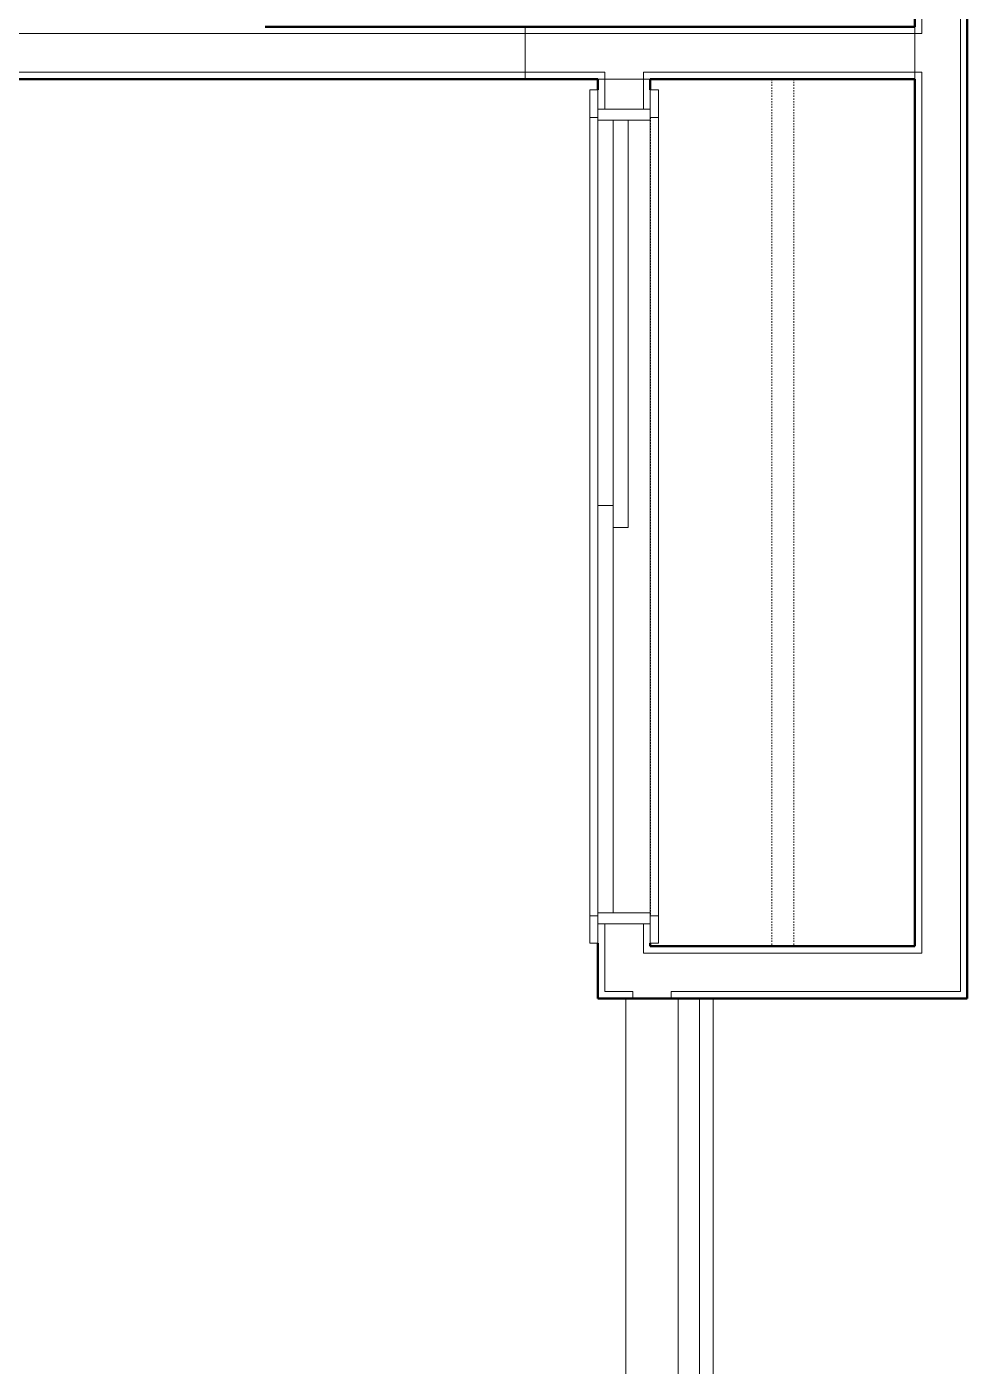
# Model space of a CAD drawing. Header units: inches. Extents: x -4235 to -464, y 9767 to 12347.
# Drawn here: x -3330.1 to -3244.7, y 10529.9 to 10651.5 of the extents above; entities that cross this region are included whole.
import ezdxf

# ---------------------------------------------------------------- set-up
doc = ezdxf.new("R2010")
doc.units = ezdxf.units.IN
doc.header["$MEASUREMENT"] = 0
doc.linetypes.add('Dash', pattern=[0.25, 0.125, -0.125])
for name, color, linetype, lineweight in [('0-1', 7, 'Continuous', 5), ('0-2', 10, 'Continuous', 9), ('A-DOOR-1', 10, 'Continuous', 9), ('A-DOOR-3', 254, 'Continuous', 9), ('A-DOOR-4', 7, 'Continuous', 50), ('A-DOOR-FRAM-1', 10, 'Continuous', 9), ('A-WALL-1', 7, 'Continuous', 50), ('A-WALL-2', 250, 'Continuous', 13), ('A-WALL-3', 10, 'Continuous', 9), ('A-WALL-4', 254, 'Continuous', 9), ('Q-CASE-HDLN-1', 10, 'Dash', 9), ('Q-CASE-HDLN-2', 254, 'Dash', 9)]:
    doc.layers.add(name, color=color, linetype=linetype, lineweight=lineweight)

# ---------------------------------------------------------------- blocks, each defined once
blk = doc.blocks.new('SLIDING - FLUSH - 6-0 x 6-8-3203587-BACKGROUND - RCP - 3RD FLOOR')
at = {"layer": 'A-DOOR-1'}
for p, q in [((-38.75, 2.25), (-38.75, 3)), ((-36.25, 3), (-38.75, 3)), ((36.25, 3), (-36.25, 3)), ((-36.25, 3), (-36.25, 2.25)), ((36.25, 2.25), (36.25, 3)), ((36.25, 3), (38.75, 3)), ((38.75, 3), (38.75, 2.25)), ((-38.75, 2.25), (-36.25, 2.25)), ((1, 2.25), (-36, 2.25)), ((-36, 2.25), (-36, 0.875)), ((1, 2.25), (1, 0.875)), ((38.75, 2.25), (36.25, 2.25)), ((-36, 0.875), (1, 0.875)), ((36, 0.875), (-1, 0.875)), ((-1, 0.875), (-1, -0.5)), ((36, 0.875), (36, -0.5)), ((-1, -0.5), (36, -0.5)), ((-38.75, -3.25), (-38.75, -2.5)), ((-36.25, -2.5), (-38.75, -2.5)), ((-38.75, -3.25), (-36.25, -3.25)), ((-36.25, -2.5), (-36.25, -3.25)), ((-36.25, -3.25), (36.25, -3.25)), ((36.25, -2.5), (38.75, -2.5)), ((36.25, -3.25), (36.25, -2.5)), ((38.75, -3.25), (36.25, -3.25)), ((38.75, -2.5), (38.75, -3.25))]:
    blk.add_line(p, q, dxfattribs=at)
at = {"layer": 'A-DOOR-FRAM-1'}
for p, q in [((-36, 2.25), (-37, 2.25)), ((-37, -2.5), (-37, 2.25)), ((-36, 2.25), (-36, -2.5)), ((36, 2.25), (1, 2.25)), ((36, -2.5), (36, 2.25)), ((36, 2.25), (37, 2.25)), ((37, 2.25), (37, -2.5)), ((-37, -2.5), (-36, -2.5)), ((-36, -2.5), (36, -2.5)), ((37, -2.5), (36, -2.5))]:
    blk.add_line(p, q, dxfattribs=at)
blk = doc.blocks.new('BARN - FLUSH - 3-0 x 7-0 BARN DOOR-V109-BACKGROUND - RCP - 3RD FLOOR')
at = {"layer": 'A-DOOR-1'}
for p, q in [((-57, -4.32), (-60, -4.32)), ((-60, -4.32), (-60, -4.95)), ((-57, -5.82), (-57, -4.07)), ((-57, -4.07), (-21, -4.07)), ((-21, -4.07), (-21, -5.82)), ((18, -4.32), (-21, -4.32)), ((18, -4.34), (18, -4.95)), ((-60, -4.95), (-60, -5.57)), ((-60, -5.57), (-57, -5.57)), ((-21, -5.82), (-57, -5.82)), ((-21, -5.57), (18, -5.57)), ((18, -4.95), (18, -5.55))]:
    blk.add_line(p, q, dxfattribs=at)
at = {"layer": 'A-DOOR-3'}
for p, q in [((18, -4.95), (18, -4.32)), ((18, -5.57), (18, -4.95))]:
    blk.add_line(p, q, dxfattribs=at)
at = {"layer": 'A-DOOR-4'}
for p, q in [((-56, -6), (-56, -5.82)), ((-54.5, -6), (-56, -6)), ((-54.5, -5.82), (-54.5, -6)), ((-23.5, -6), (-23.5, -5.82)), ((-22, -6), (-23.5, -6)), ((-22, -5.82), (-22, -6))]:
    blk.add_line(p, q, dxfattribs=at)
blk = doc.blocks.new('OD_CW_Closet - OD_CW_Closet-3242987-BACKGROUND - RCP - 3RD FLOOR')
at = {"layer": 'Q-CASE-HDLN-1'}
for p, q in [((0.74, 13), (79.49, 13)), ((0.74, 11), (79.49, 11)), ((0.74, 0), (1.73, 0)), ((4.23, 0), (76.73, 0)), ((79.23, 0), (79.49, 0))]:
    blk.add_line(p, q, dxfattribs=at)
at = {"layer": 'Q-CASE-HDLN-2'}
for p, q in [((79.49, 24), (0.74, 24)), ((0.74, 24), (0.74, 0)), ((79.49, 0), (79.49, 24))]:
    blk.add_line(p, q, dxfattribs=at)
blk = doc.blocks.new('CTR - 1st Phase - Unit Layouts_rvt-1-BACKGROUND - RCP - 3RD FLOOR')
at = {"layer": 'A-WALL-1'}
for p, q in [((-3249.45, 10651.54), (-3249.45, 10673.55)), ((-3244.7, 10673.55), (-3244.7, 10568.04)), ((-3308.42, 10651.54), (-3249.45, 10651.54)), ((-3278.22, 10646.79), (-3402.3, 10646.79)), ((-3278.22, 10645.8), (-3278.22, 10646.79)), ((-3273.47, 10646.79), (-3273.47, 10645.8)), ((-3249.45, 10646.79), (-3273.47, 10646.79)), ((-3249.45, 10568.04), (-3249.45, 10646.79)), ((-3278.22, 10563.29), (-3278.22, 10568.3)), ((-3273.47, 10568.3), (-3273.47, 10568.04)), ((-3273.47, 10568.04), (-3249.45, 10568.04)), ((-3244.7, 10568.04), (-3244.7, 10563.91)), ((-3244.7, 10563.91), (-3244.7, 10563.29)), ((-3277.6, 10563.29), (-3278.22, 10563.29)), ((-3273.47, 10563.29), (-3277.6, 10563.29)), ((-3244.7, 10563.29), (-3273.47, 10563.29))]:
    blk.add_line(p, q, dxfattribs=at)
at = {"layer": 'A-WALL-2'}
for p, q in [((-3248.82, 10672.93), (-3248.82, 10650.92)), ((-3245.32, 10672.93), (-3245.32, 10568.04)), ((-3401.67, 10650.92), (-3249.45, 10650.92)), ((-3249.45, 10650.92), (-3248.82, 10650.92)), ((-3401.67, 10647.42), (-3277.6, 10647.42)), ((-3277.6, 10646.79), (-3277.6, 10647.42)), ((-3274.1, 10646.79), (-3274.1, 10647.42)), ((-3274.1, 10647.42), (-3249.45, 10647.42)), ((-3249.45, 10647.42), (-3248.82, 10647.42)), ((-3248.82, 10647.42), (-3248.82, 10568.04)), ((-3277.6, 10644.05), (-3277.6, 10646.79)), ((-3274.1, 10644.05), (-3274.1, 10646.79)), ((-3277.6, 10563.91), (-3277.6, 10570.05)), ((-3274.1, 10567.41), (-3274.1, 10570.05)), ((-3274.1, 10567.41), (-3273.47, 10567.41)), ((-3273.47, 10567.41), (-3248.82, 10567.41)), ((-3248.82, 10567.41), (-3248.82, 10568.04)), ((-3245.32, 10567.41), (-3245.32, 10568.04)), ((-3245.32, 10563.91), (-3245.32, 10567.41)), ((-3277.6, 10563.91), (-3275.07, 10563.91)), ((-3275.07, 10563.29), (-3275.07, 10563.91)), ((-3271.57, 10563.29), (-3271.57, 10563.91)), ((-3271.57, 10563.91), (-3245.32, 10563.91))]:
    blk.add_line(p, q, dxfattribs=at)
at = {"layer": 'A-WALL-3'}
for p, q in [((-3308.42, 10651.54), (-3284.82, 10651.54)), ((-3284.82, 10651.54), (-3284.2, 10651.54)), ((-3249.45, 10646.79), (-3249.45, 10651.54)), ((-3273.47, 10646.79), (-3278.22, 10646.79)), ((-3273.47, 10644.05), (-3278.22, 10644.05)), ((-3273.47, 10570.05), (-3278.22, 10570.05)), ((-3275.7, 10563.29), (-3275.7, 10527.29)), ((-3270.95, 10527.29), (-3270.95, 10563.29))]:
    blk.add_line(p, q, dxfattribs=at)
at = {"layer": 'A-WALL-4'}
for p, q in [((-3284.82, 10651.54), (-3284.82, 10646.82)), ((-3284.82, 10646.82), (-3284.82, 10651.54)), ((-3284.2, 10651.54), (-3249.45, 10651.54)), ((-3284.82, 10646.79), (-3332.82, 10646.79)), ((-3278.22, 10646.79), (-3284.82, 10646.79)), ((-3249.45, 10646.79), (-3273.47, 10646.79)), ((-3275.7, 10563.29), (-3270.95, 10563.29))]:
    blk.add_line(p, q, dxfattribs=at)
at = {"layer": '0-2'}
for name, p, rotation in [('OD_CW_Closet - OD_CW_Closet-3242987-BACKGROUND - RCP - 3RD FLOOR', (-3273.45, 10647.53), 269.9999999998876), ('SLIDING - FLUSH - 6-0 x 6-8-3203587-BACKGROUND - RCP - 3RD FLOOR', (-3275.97, 10607.05), 89.99999999992824), ('BARN - FLUSH - 3-0 x 7-0 BARN DOOR-V109-BACKGROUND - RCP - 3RD FLOOR', (-3273.32, 10545.29), 89.99999999990546)]:
    blk.add_blockref(name, p, dxfattribs=dict(at, rotation=rotation))

msp = doc.modelspace()

# ---------------------------------------------------------------- block references
at = {"layer": '0-1'}
msp.add_blockref('CTR - 1st Phase - Unit Layouts_rvt-1-BACKGROUND - RCP - 3RD FLOOR', (0, 0), dxfattribs=at)

doc.saveas('drawing.dxf')
